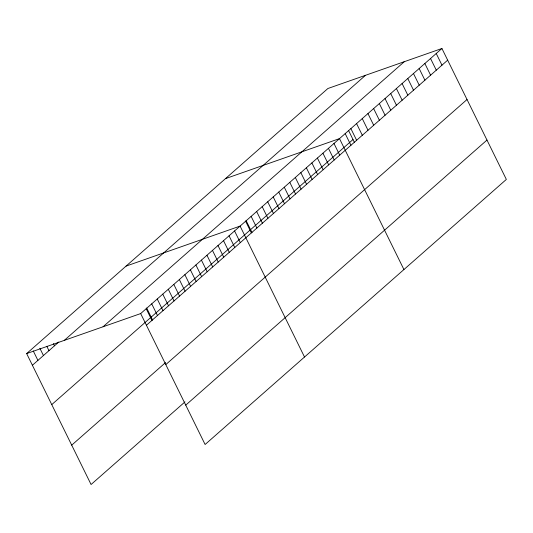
<?xml version="1.0" encoding="UTF-8"?>
<svg xmlns="http://www.w3.org/2000/svg" width="533" height="533" viewBox="0 0 533 533"><rect width="100%" height="100%" fill="white"/><g stroke="black" fill="none" stroke-linecap="round" stroke-linejoin="round"><path stroke-width="0.8" d="M184.964 401.889L91.076 484.51L26.65 353.579L327.895 88.505L441.924 48.49L506.35 179.421L205.105 444.495L140.679 313.571L441.924 48.49M32.393 365.252L58.777 342.033M64.28 340.38L365.525 75.3M103.049 326.776L404.294 61.695M51.754 404.607L353.006 139.526M146.422 325.243L447.667 60.162M71.708 445.155L165.596 362.54M165.79 364.592L467.035 99.518M185.737 405.14L486.982 140.066M225.472 178.628L339.501 138.62L403.927 269.545M126.061 266.107L240.09 226.092L304.516 357.023M26.65 353.579L140.679 313.571M436.234 53.5L441.977 65.166M430.544 58.51L436.287 70.176M424.854 63.514L430.597 75.186M419.165 68.524L424.908 80.19M413.475 73.527L419.218 85.2M407.785 78.538L413.528 90.204M402.095 83.541L407.838 95.214M396.405 88.551L402.149 100.217M390.716 93.555L396.459 105.228M385.026 98.565L390.769 110.231M379.336 103.569L385.079 115.241M373.646 108.579L379.389 120.245M367.957 113.582L373.693 125.255M362.267 118.593L368.003 130.259M356.57 123.596L362.313 135.269M350.881 128.606L356.624 140.272M348.509 130.392L354.432 142.424M345.191 133.61L350.934 145.282M333.978 143.477L339.721 155.15M328.455 148.341L334.198 160.007M322.931 153.198L328.674 164.87M317.408 158.061L323.151 169.727M311.892 162.918L317.628 174.584M306.368 167.775L312.105 179.448M300.845 172.639L306.582 184.305M295.322 177.496L301.065 189.168M289.799 182.359L295.542 194.025M284.276 187.216L290.019 198.889M278.752 192.08L284.495 203.746M273.229 196.937L278.972 208.603M267.706 201.794L273.449 213.466M262.183 206.657L267.926 218.323M256.659 211.514L262.403 223.187M251.136 216.378L256.879 228.044M246.086 220.515L252.002 232.548M245.613 221.235L251.356 232.908M234.567 230.956L240.31 242.622M229.043 235.813L234.786 247.485M223.52 240.676L229.263 252.342M217.997 245.533L223.74 257.206M212.474 250.397L218.217 262.063M206.957 255.254L212.694 266.92M201.434 260.111L207.17 271.783M195.911 264.974L201.647 276.64M190.388 269.831L196.131 281.504M184.864 274.695L190.607 286.361M179.341 279.552L185.084 291.225M173.818 284.415L179.561 296.082M168.295 289.272L174.038 300.938M162.772 294.129L168.515 305.802M157.248 298.993L162.991 310.659M151.725 303.85L157.468 315.523M146.675 307.994L152.591 320.027M146.202 308.714L151.945 320.38M53.407 343.625L54.486 345.81M46.804 346.297L48.963 350.674M39.848 348.236L43.44 355.531M33.253 350.907L37.916 360.395"/></g></svg>
